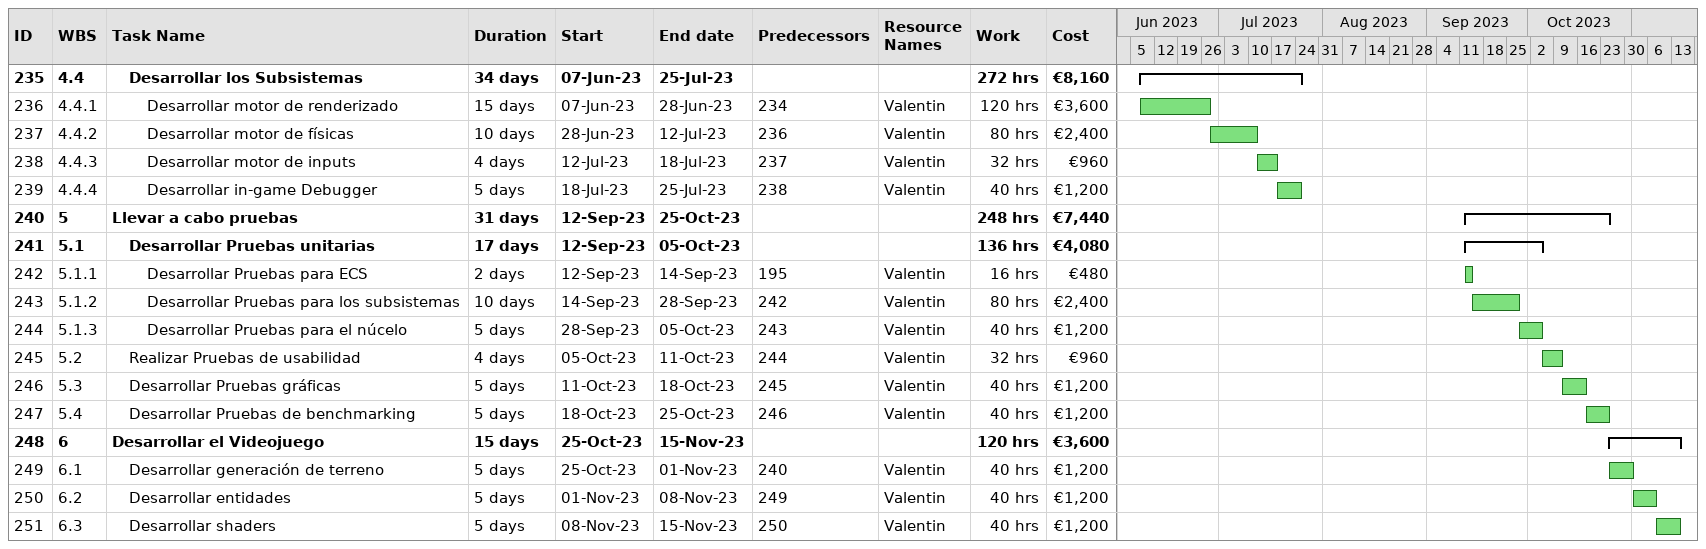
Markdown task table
| ID | WBS | Task | Duration | Start | Finish | Predecessors | Resources | Work (h) | Cost (€) |
|---|---|---|---|---|---|---|---|---|---|
| 235 | 4.4 | **Desarrollar los Subsistemas** | 34d | 2023-06-07 | 2023-07-25 |  |  | 272 | 8160 |
| 236 | 4.4.1 | Desarrollar motor de renderizado | 15d | 2023-06-07 | 2023-06-28 | 234 | Valentin | 120 | 3600 |
| 237 | 4.4.2 | Desarrollar motor de físicas | 10d | 2023-06-28 | 2023-07-12 | 236 | Valentin | 80 | 2400 |
| 238 | 4.4.3 | Desarrollar motor de inputs | 4d | 2023-07-12 | 2023-07-18 | 237 | Valentin | 32 | 960 |
| 239 | 4.4.4 | Desarrollar in-game Debugger | 5d | 2023-07-18 | 2023-07-25 | 238 | Valentin | 40 | 1200 |
| 240 | 5 | **Llevar a cabo pruebas** | 31d | 2023-09-12 | 2023-10-25 |  |  | 248 | 7440 |
| 241 | 5.1 | **Desarrollar Pruebas unitarias** | 17d | 2023-09-12 | 2023-10-05 |  |  | 136 | 4080 |
| 242 | 5.1.1 | Desarrollar Pruebas para ECS | 2d | 2023-09-12 | 2023-09-14 | 195 | Valentin | 16 | 480 |
| 243 | 5.1.2 | Desarrollar Pruebas para los subsistemas | 10d | 2023-09-14 | 2023-09-28 | 242 | Valentin | 80 | 2400 |
| 244 | 5.1.3 | Desarrollar Pruebas para el núcelo | 5d | 2023-09-28 | 2023-10-05 | 243 | Valentin | 40 | 1200 |
| 245 | 5.2 | Realizar Pruebas de usabilidad | 4d | 2023-10-05 | 2023-10-11 | 244 | Valentin | 32 | 960 |
| 246 | 5.3 | Desarrollar Pruebas gráficas | 5d | 2023-10-11 | 2023-10-18 | 245 | Valentin | 40 | 1200 |
| 247 | 5.4 | Desarrollar Pruebas de benchmarking | 5d | 2023-10-18 | 2023-10-25 | 246 | Valentin | 40 | 1200 |
| 248 | 6 | **Desarrollar el Videojuego** | 15d | 2023-10-25 | 2023-11-15 |  |  | 120 | 3600 |
| 249 | 6.1 | Desarrollar generación de terreno | 5d | 2023-10-25 | 2023-11-01 | 240 | Valentin | 40 | 1200 |
| 250 | 6.2 | Desarrollar entidades | 5d | 2023-11-01 | 2023-11-08 | 249 | Valentin | 40 | 1200 |
| 251 | 6.3 | Desarrollar shaders | 5d | 2023-11-08 | 2023-11-15 | 250 | Valentin | 40 | 1200 |
